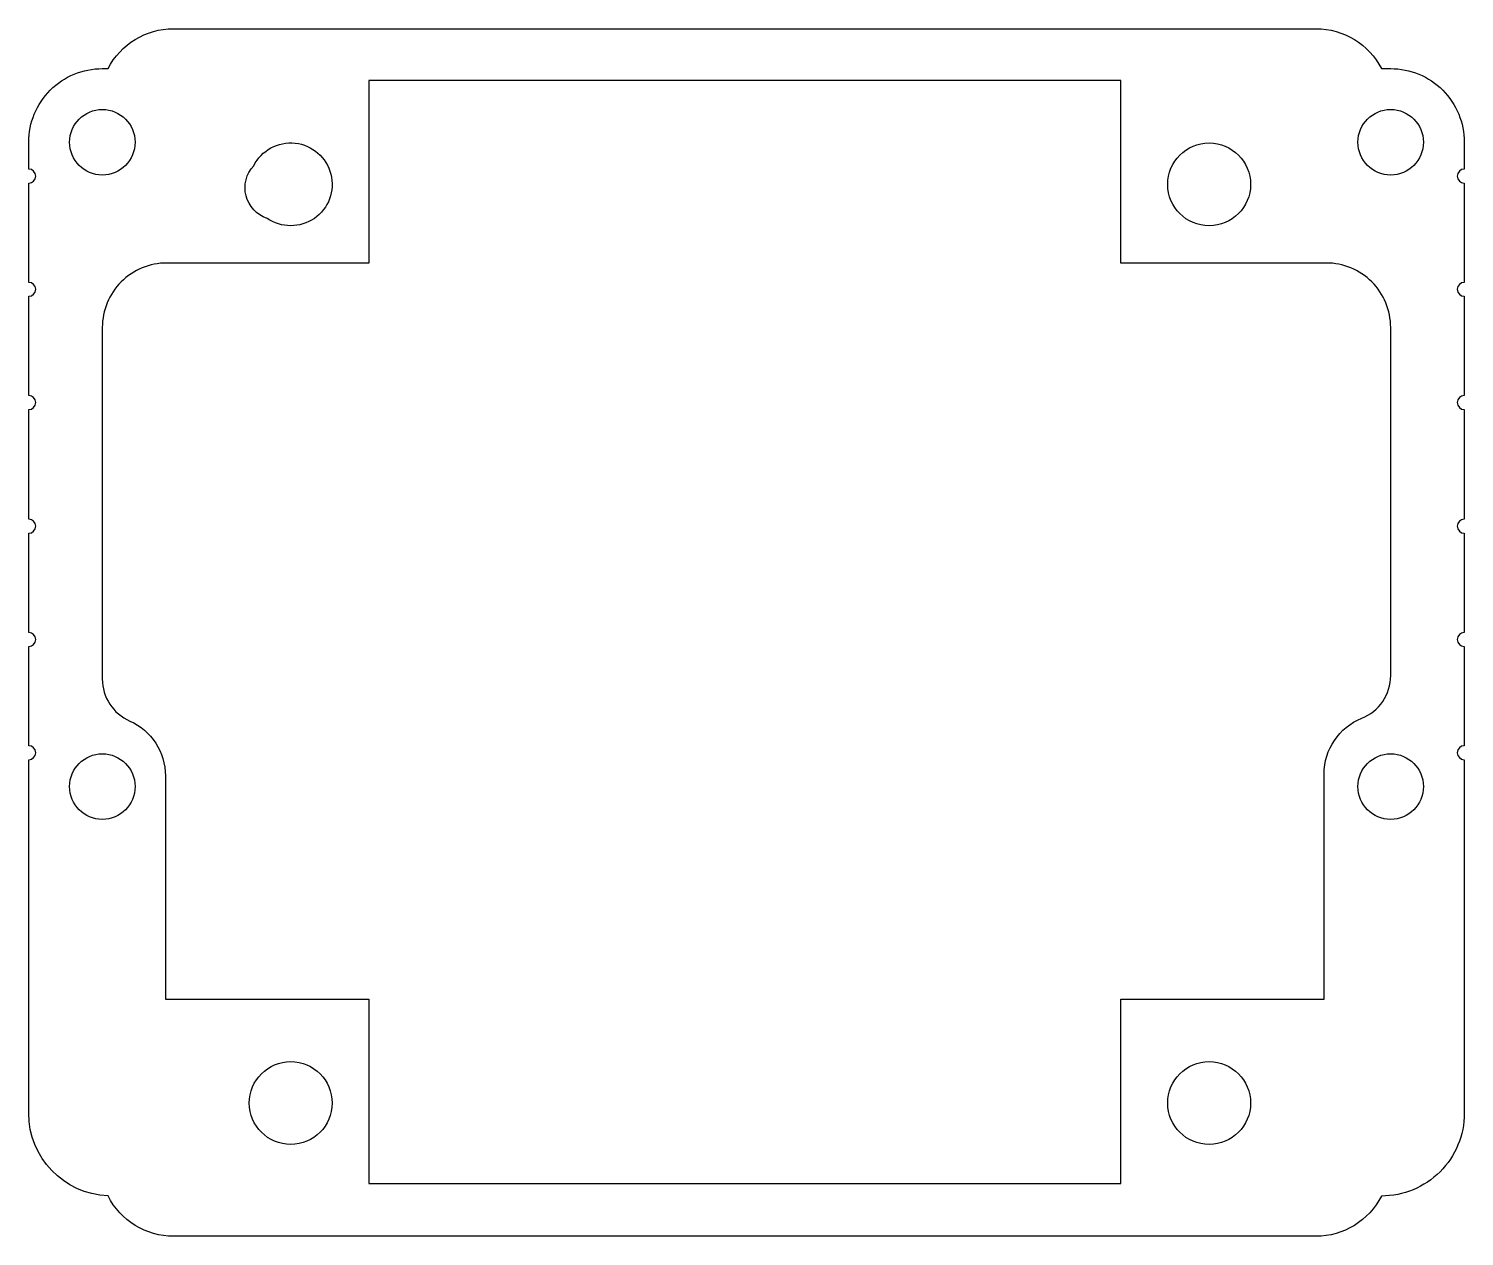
# Model space of a CAD drawing. Header units: millimetres. Extents: x -39 to 39, y -92.7 to -27.1.
import ezdxf

# ---------------------------------------------------------------- set-up
doc = ezdxf.new("R2010")
doc.units = ezdxf.units.MM
doc.layers.get('0').update_dxf_attribs({"linetype": 'CONTINUOUS'})

msp = doc.modelspace()

# ---------------------------------------------------------------- linework, layer by layer
for points in [[(34.5, -90.538, -0.282322), (30.934, -92.726), (-31.123, -92.726, -0.282628), (-34.691, -90.534, -0.401833), (-39, -86.038), (-39, -66.84, 1), (-39, -66.08), (-39, -60.69, 1), (-39, -59.93), (-39, -54.54, 1), (-39, -53.78), (-39, -47.82, 1), (-39, -47.06), (-39, -41.67, 1), (-39, -40.91), (-39, -35.52, 1), (-39, -34.76), (-39, -33.3, -0.414214), (-35, -29.3), (-34.691, -29.3, -0.280645), (-31.136, -27.134), (30.945, -27.134, -0.280645), (34.5, -29.3), (35, -29.3, -0.414214), (39, -33.3), (39, -34.76, 1), (39, -35.52), (39, -40.91, 1), (39, -41.67), (39, -47.06, 1), (39, -47.82), (39, -53.78, 1), (39, -54.54), (39, -59.93, 1), (39, -60.69), (39, -66.08, 1), (39, -66.84), (39, -86.038, -0.414214)], [(-35, -43.36), (-35, -62.453, 0.296899), (-33.511, -64.74, -0.296899), (-31.575, -67.712), (-31.575, -79.855), (-20.525, -79.855), (-20.525, -89.855), (20.335, -89.855), (20.335, -79.855), (31.385, -79.855), (31.385, -67.61, -0.306729), (33.428, -64.592, 0.306729), (35, -62.271), (35, -43.36, 0.414214), (31.5, -39.86), (20.335, -39.86), (20.335, -29.955), (-20.525, -29.955), (-20.525, -39.86), (-31.5, -39.86, 0.414214)], [(-26.775, -34.58, -2.682069), (-26.047, -37.435, -0.54662)]]:
    msp.add_lwpolyline(points, format="xyb", close=True)
for centre, radius in [((-35, -33.3), 1.78), ((35, -33.3), 1.78), ((25.137, -35.588), 2.25), ((-35, -68.3), 1.78), ((35, -68.3), 1.78), ((-24.763, -85.488), 2.25), ((25.137, -85.488), 2.25)]:
    msp.add_circle(centre, radius)

doc.saveas('drawing.dxf')
